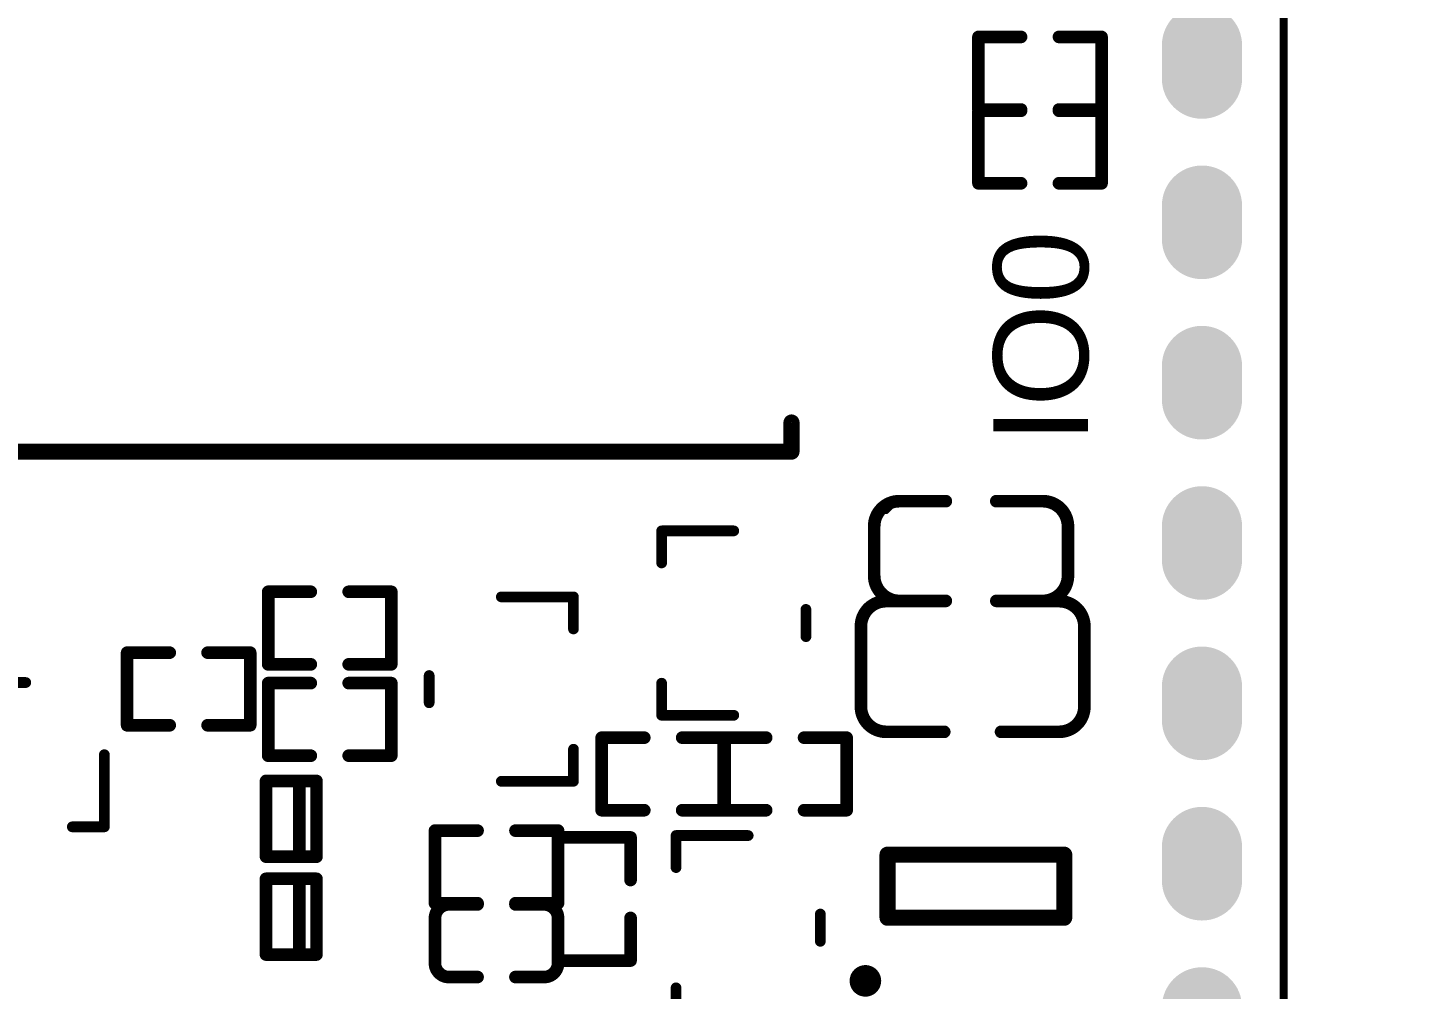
# Model space of a CAD drawing. Header units: millimetres. Extents: x 237 to 337, y 93 to 245.
# Drawn here: x 278.04 to 299.84, y 183.91 to 199.15 of the extents above; entities that cross this region are included whole.
import ezdxf

# ---------------------------------------------------------------- set-up
doc = ezdxf.new("R2010")
doc.units = ezdxf.units.MM
for name, color, linetype in [('KeepOutLayer', 6, 'Continuous'), ('MultiLayer', 9, 'Continuous'), ('PadHoleLayer', 156, 'Continuous'), ('TopOverlay', 2, 'Continuous')]:
    doc.layers.add(name, color=color, linetype=linetype)
doc.styles.add('Arial', font='arial.ttf', dxfattribs={"height": 0.2})
doc.dimstyles.new('ISO-25', dxfattribs={"dimtxt": 3, "dimasz": 3, "dimexe": 1.25, "dimexo": 0.625, "dimtad": 1, "dimtxsty": 'Standard', "dimcen": 2.5, "dimclrd": 3, "dimclre": 3, "dimclrt": 3, "dimadec": 0, "dimazin": 0, "dimtfac": 1, "dimtmove": 0, "dimatfit": 3, "dimfxl": 1, "dimarcsym": 0})

# ---------------------------------------------------------------- blocks, each defined once
blk = doc.blocks.new('16PIN_2_54_8')
at = {"layer": 'MultiLayer'}
h = blk.add_hatch(color=9, dxfattribs=at)
edge = h.paths.add_edge_path()
edge.add_arc((18.045, 0), 0.635, 270, 450)
edge.add_line((18.045, 0.635), (17.515, 0.635))
edge.add_arc((17.515, 0), 0.635, 90, 270)
edge.add_line((17.515, -0.635), (18.045, -0.635))
h = blk.add_hatch(color=9, dxfattribs=at)
edge = h.paths.add_edge_path()
edge.add_arc((20.585, 0), 0.635, 270, 450)
edge.add_line((20.585, 0.635), (20.055, 0.635))
edge.add_arc((20.055, 0), 0.635, 90, 270)
edge.add_line((20.055, -0.635), (20.585, -0.635))
h = blk.add_hatch(color=9, dxfattribs=at)
edge = h.paths.add_edge_path()
edge.add_arc((23.125, 0), 0.635, 270, 450)
edge.add_line((23.125, 0.635), (22.595, 0.635))
edge.add_arc((22.595, 0), 0.635, 90, 270)
edge.add_line((22.595, -0.635), (23.125, -0.635))
h = blk.add_hatch(color=9, dxfattribs=at)
edge = h.paths.add_edge_path()
edge.add_arc((25.665, 0), 0.635, 270, 450)
edge.add_line((25.665, 0.635), (25.135, 0.635))
edge.add_arc((25.135, 0), 0.635, 90, 270)
edge.add_line((25.135, -0.635), (25.665, -0.635))
h = blk.add_hatch(color=9, dxfattribs=at)
edge = h.paths.add_edge_path()
edge.add_arc((28.205, 0), 0.635, 270, 450)
edge.add_line((28.205, 0.635), (27.675, 0.635))
edge.add_arc((27.675, 0), 0.635, 90, 270)
edge.add_line((27.675, -0.635), (28.205, -0.635))
h = blk.add_hatch(color=9, dxfattribs=at)
edge = h.paths.add_edge_path()
edge.add_arc((30.745, 0), 0.635, 270, 450)
edge.add_line((30.745, 0.635), (30.215, 0.635))
edge.add_arc((30.215, 0), 0.635, 90, 270)
edge.add_line((30.215, -0.635), (30.745, -0.635))
h = blk.add_hatch(color=9, dxfattribs=at)
edge = h.paths.add_edge_path()
edge.add_arc((33.285, 0), 0.635, 270, 450)
edge.add_line((33.285, 0.635), (32.755, 0.635))
edge.add_arc((32.755, 0), 0.635, 90, 270)
edge.add_line((32.755, -0.635), (33.285, -0.635))
at = {"layer": 'PadHoleLayer'}
h = blk.add_hatch(color=156, dxfattribs=at)
edge = h.paths.add_edge_path()
edge.add_arc((17.78, 0), 0.45, 0, 360)
h = blk.add_hatch(color=156, dxfattribs=at)
edge = h.paths.add_edge_path()
edge.add_arc((20.32, 0), 0.45, 0, 360)
h = blk.add_hatch(color=156, dxfattribs=at)
edge = h.paths.add_edge_path()
edge.add_arc((22.86, 0), 0.45, 0, 360)
h = blk.add_hatch(color=156, dxfattribs=at)
edge = h.paths.add_edge_path()
edge.add_arc((25.4, 0), 0.45, 0, 360)
h = blk.add_hatch(color=156, dxfattribs=at)
edge = h.paths.add_edge_path()
edge.add_arc((27.94, 0), 0.45, 0, 360)
h = blk.add_hatch(color=156, dxfattribs=at)
edge = h.paths.add_edge_path()
edge.add_arc((30.48, 0), 0.45, 0, 360)
blk = doc.blocks.new('LC_0402_C_68')
at = {"layer": 'TopOverlay', "const_width": 0.2}
for points in [[(-0.975, 0.355, -0.414214), (-0.755, 0.575)], [(0.755, 0.575, -0.414214), (0.975, 0.355)], [(-0.755, -0.575, -0.414214), (-0.975, -0.355)], [(0.975, -0.355, -0.414214), (0.755, -0.575)]]:
    blk.add_lwpolyline(points, format="xyb", dxfattribs=at)
at = {"layer": 'TopOverlay', "const_width": 0.1}
for points in [[(-0.805, 0.575, 1), (-0.705, 0.575, 1)], [(-0.8, 0.575, 1), (-0.7, 0.575, 1)], [(-0.35, 0.575, 1), (-0.25, 0.575, 1)], [(0.25, 0.575, 1), (0.35, 0.575, 1)], [(0.7, 0.575, 1), (0.8, 0.575, 1)], [(0.705, 0.575, 1), (0.805, 0.575, 1)], [(-1.025, 0.355, 1), (-0.925, 0.355, 1)], [(-1.025, 0.355, 1), (-0.925, 0.355, 1)], [(0.925, 0.355, 1), (1.025, 0.355, 1)], [(0.925, 0.355, 1), (1.025, 0.355, 1)], [(-1.025, -0.355, 1), (-0.925, -0.355, 1)], [(-1.025, -0.355, 1), (-0.925, -0.355, 1)], [(0.925, -0.355, 1), (1.025, -0.355, 1)], [(0.925, -0.355, 1), (1.025, -0.355, 1)], [(-0.805, -0.575, 1), (-0.705, -0.575, 1)], [(-0.8, -0.575, 1), (-0.7, -0.575, 1)], [(-0.35, -0.575, 1), (-0.25, -0.575, 1)], [(0.25, -0.575, 1), (0.35, -0.575, 1)], [(0.7, -0.575, 1), (0.8, -0.575, 1)], [(0.705, -0.575, 1), (0.805, -0.575, 1)]]:
    blk.add_lwpolyline(points, format="xyb", close=True, dxfattribs=at)
at = {"layer": 'TopOverlay', "const_width": 0.2}
for points in [[(-0.3, 0.575), (-0.75, 0.575)], [(0.75, 0.575), (0.3, 0.575)], [(-0.975, 0.355), (-0.975, -0.355)], [(0.975, 0.355), (0.975, -0.355)], [(-0.3, -0.575), (-0.75, -0.575)], [(0.75, -0.575), (0.3, -0.575)]]:
    blk.add_lwpolyline(points, dxfattribs=at)
blk = doc.blocks.new('LC_0805_C_75')
at = {"layer": 'TopOverlay', "const_width": 0.2}
for points in [[(-1.77, 0.635, -0.414214), (-1.37, 1.035)], [(1.37, 1.035, -0.414213), (1.77, 0.635)], [(-1.37, -1.035, -0.414213), (-1.77, -0.635)], [(1.77, -0.635, -0.414214), (1.37, -1.035)]]:
    blk.add_lwpolyline(points, format="xyb", dxfattribs=at)
for points in [[(-1.37, 1.035), (-0.45, 1.035)], [(0.45, 1.035), (1.37, 1.035)], [(-1.77, -0.635), (-1.77, 0.635)], [(1.77, -0.635), (1.77, 0.635)], [(-1.37, -1.035), (-0.45, -1.035)], [(0.45, -1.035), (1.37, -1.035)]]:
    blk.add_lwpolyline(points, dxfattribs=at)
at = {"layer": 'TopOverlay', "const_width": 0.1}
for points in [[(-1.42, 1.035, 1), (-1.32, 1.035, 1)], [(-1.42, 1.035, 1), (-1.32, 1.035, 1)], [(-0.5, 1.035, 1), (-0.4, 1.035, 1)], [(0.4, 1.035, 1), (0.5, 1.035, 1)], [(1.32, 1.035, 1), (1.42, 1.035, 1)], [(1.32, 1.035, 1), (1.42, 1.035, 1)], [(-1.82, 0.635, 1), (-1.72, 0.635, 1)], [(-1.82, 0.635, 1), (-1.72, 0.635, 1)], [(1.72, 0.635, 1), (1.82, 0.635, 1)], [(1.72, 0.635, 1), (1.82, 0.635, 1)], [(-1.82, -0.635, 1), (-1.72, -0.635, 1)], [(-1.82, -0.635, 1), (-1.72, -0.635, 1)], [(1.72, -0.635, 1), (1.82, -0.635, 1)], [(1.72, -0.635, 1), (1.82, -0.635, 1)], [(-1.42, -1.035, 1), (-1.32, -1.035, 1)], [(-1.42, -1.035, 1), (-1.32, -1.035, 1)], [(-0.5, -1.035, 1), (-0.4, -1.035, 1)], [(0.4, -1.035, 1), (0.5, -1.035, 1)], [(1.32, -1.035, 1), (1.42, -1.035, 1)], [(1.32, -1.035, 1), (1.42, -1.035, 1)]]:
    blk.add_lwpolyline(points, format="xyb", close=True, dxfattribs=at)
blk = doc.blocks.new('LC_0603_C_76')
at = {"layer": 'TopOverlay', "const_width": 0.2}
for points in [[(-1.535, 0.39, -0.414213), (-1.135, 0.79)], [(1.135, 0.79, -0.414213), (1.535, 0.39)], [(-1.135, -0.79, -0.414213), (-1.535, -0.39)], [(1.535, -0.39, -0.414213), (1.135, -0.79)]]:
    blk.add_lwpolyline(points, format="xyb", dxfattribs=at)
for points in [[(-1.135, 0.79), (-0.4, 0.79)], [(0.4, 0.79), (1.135, 0.79)], [(-1.535, -0.39), (-1.535, 0.39)], [(1.535, -0.39), (1.535, 0.39)], [(-1.135, -0.79), (-0.4, -0.79)], [(0.4, -0.79), (1.135, -0.79)]]:
    blk.add_lwpolyline(points, dxfattribs=at)
at = {"layer": 'TopOverlay', "const_width": 0.1}
for points in [[(-1.185, 0.79, 1), (-1.085, 0.79, 1)], [(-1.185, 0.79, 1), (-1.085, 0.79, 1)], [(-0.45, 0.79, 1), (-0.35, 0.79, 1)], [(0.35, 0.79, 1), (0.45, 0.79, 1)], [(1.085, 0.79, 1), (1.185, 0.79, 1)], [(1.085, 0.79, 1), (1.185, 0.79, 1)], [(-1.585, 0.39, 1), (-1.485, 0.39, 1)], [(-1.585, 0.39, 1), (-1.485, 0.39, 1)], [(1.485, 0.39, 1), (1.585, 0.39, 1)], [(1.485, 0.39, 1), (1.585, 0.39, 1)], [(-1.585, -0.39, 1), (-1.485, -0.39, 1)], [(-1.585, -0.39, 1), (-1.485, -0.39, 1)], [(1.485, -0.39, 1), (1.585, -0.39, 1)], [(1.485, -0.39, 1), (1.585, -0.39, 1)], [(-1.185, -0.79, 1), (-1.085, -0.79, 1)], [(-1.185, -0.79, 1), (-1.085, -0.79, 1)], [(-0.45, -0.79, 1), (-0.35, -0.79, 1)], [(0.35, -0.79, 1), (0.45, -0.79, 1)], [(1.085, -0.79, 1), (1.185, -0.79, 1)], [(1.085, -0.79, 1), (1.185, -0.79, 1)]]:
    blk.add_lwpolyline(points, format="xyb", close=True, dxfattribs=at)
blk = doc.blocks.new('LC_SOD_323_91')
at = {"layer": 'TopOverlay', "const_width": 0.2}
for points in [[(0.4, 0.6), (-0.4, 0.6)], [(-0.4, -0.6), (-0.4, 0.6)], [(-0.13, 0.6), (-0.13, -0.6)], [(0.4, -0.6), (0.4, 0.6)], [(0.4, -0.6), (-0.4, -0.6)]]:
    blk.add_lwpolyline(points, dxfattribs=at)
at = {"layer": 'TopOverlay', "const_width": 0.1}
for points in [[(-0.45, 0.6, 1), (-0.35, 0.6, 1)], [(-0.45, 0.6, 1), (-0.35, 0.6, 1)], [(-0.18, 0.6, 1), (-0.08, 0.6, 1)], [(0.35, 0.6, 1), (0.45, 0.6, 1)], [(0.35, 0.6, 1), (0.45, 0.6, 1)], [(-0.45, -0.6, 1), (-0.35, -0.6, 1)], [(-0.45, -0.6, 1), (-0.35, -0.6, 1)], [(-0.18, -0.6, 1), (-0.08, -0.6, 1)], [(0.35, -0.6, 1), (0.45, -0.6, 1)], [(0.35, -0.6, 1), (0.45, -0.6, 1)]]:
    blk.add_lwpolyline(points, format="xyb", close=True, dxfattribs=at)
blk = doc.blocks.new('LC_SOD_323_92')
at = {"layer": 'TopOverlay', "const_width": 0.2}
for points in [[(0.4, 0.6), (-0.4, 0.6)], [(-0.4, -0.6), (-0.4, 0.6)], [(-0.13, 0.6), (-0.13, -0.6)], [(0.4, -0.6), (0.4, 0.6)], [(0.4, -0.6), (-0.4, -0.6)]]:
    blk.add_lwpolyline(points, dxfattribs=at)
at = {"layer": 'TopOverlay', "const_width": 0.1}
for points in [[(-0.45, 0.6, 1), (-0.35, 0.6, 1)], [(-0.45, 0.6, 1), (-0.35, 0.6, 1)], [(-0.18, 0.6, 1), (-0.08, 0.6, 1)], [(0.35, 0.6, 1), (0.45, 0.6, 1)], [(0.35, 0.6, 1), (0.45, 0.6, 1)], [(-0.45, -0.6, 1), (-0.35, -0.6, 1)], [(-0.45, -0.6, 1), (-0.35, -0.6, 1)], [(-0.18, -0.6, 1), (-0.08, -0.6, 1)], [(0.35, -0.6, 1), (0.45, -0.6, 1)], [(0.35, -0.6, 1), (0.45, -0.6, 1)]]:
    blk.add_lwpolyline(points, format="xyb", close=True, dxfattribs=at)
blk = doc.blocks.new('LC_0402_R_113')
at = {"layer": 'TopOverlay', "const_width": 0.2}
for points in [[(-0.975, -0.575), (-0.975, 0.575)], [(-0.975, 0.575), (-0.3, 0.575)], [(0.3, 0.575), (0.975, 0.575)], [(0.975, -0.575), (0.975, 0.575)], [(-0.975, -0.575), (-0.3, -0.575)], [(0.3, -0.575), (0.975, -0.575)]]:
    blk.add_lwpolyline(points, dxfattribs=at)
at = {"layer": 'TopOverlay', "const_width": 0.1}
for points in [[(-1.025, 0.575, 1), (-0.925, 0.575, 1)], [(-1.025, 0.575, 1), (-0.925, 0.575, 1)], [(-0.35, 0.575, 1), (-0.25, 0.575, 1)], [(0.25, 0.575, 1), (0.35, 0.575, 1)], [(0.925, 0.575, 1), (1.025, 0.575, 1)], [(0.925, 0.575, 1), (1.025, 0.575, 1)], [(-1.025, -0.575, 1), (-0.925, -0.575, 1)], [(-1.025, -0.575, 1), (-0.925, -0.575, 1)], [(-0.35, -0.575, 1), (-0.25, -0.575, 1)], [(0.25, -0.575, 1), (0.35, -0.575, 1)], [(0.925, -0.575, 1), (1.025, -0.575, 1)], [(0.925, -0.575, 1), (1.025, -0.575, 1)]]:
    blk.add_lwpolyline(points, format="xyb", close=True, dxfattribs=at)
blk = doc.blocks.new('SOT_23___GDS_121')
at = {"layer": 'TopOverlay', "const_width": 0.17}
for points in [[(-0.95, 1.143), (-1.458, 1.143)], [(-1.458, 1.143), (-1.458, 0)], [(1.463, 1.143), (0.955, 1.143)], [(1.463, 1.143), (1.463, 0)], [(0.218, -1.143), (-0.213, -1.143)]]:
    blk.add_lwpolyline(points, dxfattribs=at)
at = {"layer": 'TopOverlay', "const_width": 0.085}
for points in [[(-1.501, 1.143, 1), (-1.416, 1.143, 1)], [(-1.501, 1.143, 1), (-1.416, 1.143, 1)], [(-0.993, 1.143, 1), (-0.908, 1.143, 1)], [(0.912, 1.143, 1), (0.997, 1.143, 1)], [(1.42, 1.143, 1), (1.505, 1.143, 1)], [(1.42, 1.143, 1), (1.505, 1.143, 1)], [(-1.501, 0, 1), (-1.416, 0, 1)], [(1.42, 0, 1), (1.505, 0, 1)], [(-0.256, -1.143, 1), (-0.171, -1.143, 1)], [(0.176, -1.143, 1), (0.261, -1.143, 1)]]:
    blk.add_lwpolyline(points, format="xyb", close=True, dxfattribs=at)
blk = doc.blocks.new('SOT_23___BCE_122')
at = {"layer": 'TopOverlay', "const_width": 0.17}
for points in [[(-0.95, 1.143), (-1.458, 1.143)], [(-1.458, 0), (-1.458, 1.143)], [(1.463, 1.143), (0.955, 1.143)], [(1.463, 0), (1.463, 1.143)], [(0.218, -1.143), (-0.213, -1.143)]]:
    blk.add_lwpolyline(points, dxfattribs=at)
at = {"layer": 'TopOverlay', "const_width": 0.085}
for points in [[(-1.501, 1.143, 1), (-1.416, 1.143, 1)], [(-1.501, 1.143, 1), (-1.416, 1.143, 1)], [(-0.993, 1.143, 1), (-0.908, 1.143, 1)], [(0.912, 1.143, 1), (0.997, 1.143, 1)], [(1.42, 1.143, 1), (1.505, 1.143, 1)], [(1.42, 1.143, 1), (1.505, 1.143, 1)], [(-1.501, 0, 1), (-1.416, 0, 1)], [(1.42, 0, 1), (1.505, 0, 1)], [(-0.256, -1.143, 1), (-0.171, -1.143, 1)], [(0.176, -1.143, 1), (0.261, -1.143, 1)]]:
    blk.add_lwpolyline(points, format="xyb", close=True, dxfattribs=at)
blk = doc.blocks.new('SOT_23___GDS_123')
at = {"layer": 'TopOverlay', "const_width": 0.17}
for points in [[(-1.458, 1.143), (-0.95, 1.143)], [(-1.458, 1.143), (-1.458, 0)], [(0.955, 1.143), (1.463, 1.143)], [(1.463, 1.143), (1.463, 0)], [(-0.213, -1.143), (0.218, -1.143)]]:
    blk.add_lwpolyline(points, dxfattribs=at)
at = {"layer": 'TopOverlay', "const_width": 0.085}
for points in [[(-1.501, 1.143, 1), (-1.416, 1.143, 1)], [(-1.501, 1.143, 1), (-1.416, 1.143, 1)], [(-0.993, 1.143, 1), (-0.908, 1.143, 1)], [(0.912, 1.143, 1), (0.997, 1.143, 1)], [(1.42, 1.143, 1), (1.505, 1.143, 1)], [(1.42, 1.143, 1), (1.505, 1.143, 1)], [(-1.501, 0, 1), (-1.416, 0, 1)], [(1.42, 0, 1), (1.505, 0, 1)], [(-0.256, -1.143, 1), (-0.171, -1.143, 1)], [(0.176, -1.143, 1), (0.261, -1.143, 1)]]:
    blk.add_lwpolyline(points, format="xyb", close=True, dxfattribs=at)
blk = doc.blocks.new('SOT_23___GDS_126')
at = {"layer": 'TopOverlay', "const_width": 0.17}
for points in [[(-1.458, 1.143), (-0.95, 1.143)], [(-1.458, 1.143), (-1.458, 0)], [(0.955, 1.143), (1.463, 1.143)], [(1.463, 1.143), (1.463, 0)], [(-0.213, -1.143), (0.218, -1.143)]]:
    blk.add_lwpolyline(points, dxfattribs=at)
at = {"layer": 'TopOverlay', "const_width": 0.085}
for points in [[(-1.501, 1.143, 1), (-1.416, 1.143, 1)], [(-1.501, 1.143, 1), (-1.416, 1.143, 1)], [(-0.993, 1.143, 1), (-0.908, 1.143, 1)], [(0.912, 1.143, 1), (0.997, 1.143, 1)], [(1.42, 1.143, 1), (1.505, 1.143, 1)], [(1.42, 1.143, 1), (1.505, 1.143, 1)], [(-1.501, 0, 1), (-1.416, 0, 1)], [(1.42, 0, 1), (1.505, 0, 1)], [(-0.256, -1.143, 1), (-0.171, -1.143, 1)], [(0.176, -1.143, 1), (0.261, -1.143, 1)]]:
    blk.add_lwpolyline(points, format="xyb", close=True, dxfattribs=at)
blk = doc.blocks.new('LC_0402_R_127')
at = {"layer": 'TopOverlay', "const_width": 0.2}
for points in [[(-0.975, -0.575), (-0.975, 0.575)], [(-0.975, 0.575), (-0.3, 0.575)], [(0.3, 0.575), (0.975, 0.575)], [(0.975, -0.575), (0.975, 0.575)], [(-0.975, -0.575), (-0.3, -0.575)], [(0.3, -0.575), (0.975, -0.575)]]:
    blk.add_lwpolyline(points, dxfattribs=at)
at = {"layer": 'TopOverlay', "const_width": 0.1}
for points in [[(-1.025, 0.575, 1), (-0.925, 0.575, 1)], [(-1.025, 0.575, 1), (-0.925, 0.575, 1)], [(-0.35, 0.575, 1), (-0.25, 0.575, 1)], [(0.25, 0.575, 1), (0.35, 0.575, 1)], [(0.925, 0.575, 1), (1.025, 0.575, 1)], [(0.925, 0.575, 1), (1.025, 0.575, 1)], [(-1.025, -0.575, 1), (-0.925, -0.575, 1)], [(-1.025, -0.575, 1), (-0.925, -0.575, 1)], [(-0.35, -0.575, 1), (-0.25, -0.575, 1)], [(0.25, -0.575, 1), (0.35, -0.575, 1)], [(0.925, -0.575, 1), (1.025, -0.575, 1)], [(0.925, -0.575, 1), (1.025, -0.575, 1)]]:
    blk.add_lwpolyline(points, format="xyb", close=True, dxfattribs=at)
blk = doc.blocks.new('LC_0402_R_129')
at = {"layer": 'TopOverlay', "const_width": 0.2}
for points in [[(-0.975, -0.575), (-0.975, 0.575)], [(-0.975, 0.575), (-0.3, 0.575)], [(0.3, 0.575), (0.975, 0.575)], [(0.975, -0.575), (0.975, 0.575)], [(-0.975, -0.575), (-0.3, -0.575)], [(0.3, -0.575), (0.975, -0.575)]]:
    blk.add_lwpolyline(points, dxfattribs=at)
at = {"layer": 'TopOverlay', "const_width": 0.1}
for points in [[(-1.025, 0.575, 1), (-0.925, 0.575, 1)], [(-1.025, 0.575, 1), (-0.925, 0.575, 1)], [(-0.35, 0.575, 1), (-0.25, 0.575, 1)], [(0.25, 0.575, 1), (0.35, 0.575, 1)], [(0.925, 0.575, 1), (1.025, 0.575, 1)], [(0.925, 0.575, 1), (1.025, 0.575, 1)], [(-1.025, -0.575, 1), (-0.925, -0.575, 1)], [(-1.025, -0.575, 1), (-0.925, -0.575, 1)], [(-0.35, -0.575, 1), (-0.25, -0.575, 1)], [(0.25, -0.575, 1), (0.35, -0.575, 1)], [(0.925, -0.575, 1), (1.025, -0.575, 1)], [(0.925, -0.575, 1), (1.025, -0.575, 1)]]:
    blk.add_lwpolyline(points, format="xyb", close=True, dxfattribs=at)
blk = doc.blocks.new('LC_0402_R_132')
at = {"layer": 'TopOverlay', "const_width": 0.2}
for points in [[(-0.975, 0.575), (-0.975, -0.575)], [(-0.975, 0.575), (-0.3, 0.575)], [(0.3, 0.575), (0.975, 0.575)], [(0.975, 0.575), (0.975, -0.575)], [(-0.975, -0.575), (-0.3, -0.575)], [(0.3, -0.575), (0.975, -0.575)]]:
    blk.add_lwpolyline(points, dxfattribs=at)
at = {"layer": 'TopOverlay', "const_width": 0.1}
for points in [[(-1.025, 0.575, 1), (-0.925, 0.575, 1)], [(-1.025, 0.575, 1), (-0.925, 0.575, 1)], [(-0.35, 0.575, 1), (-0.25, 0.575, 1)], [(0.25, 0.575, 1), (0.35, 0.575, 1)], [(0.925, 0.575, 1), (1.025, 0.575, 1)], [(0.925, 0.575, 1), (1.025, 0.575, 1)], [(-1.025, -0.575, 1), (-0.925, -0.575, 1)], [(-1.025, -0.575, 1), (-0.925, -0.575, 1)], [(-0.35, -0.575, 1), (-0.25, -0.575, 1)], [(0.25, -0.575, 1), (0.35, -0.575, 1)], [(0.925, -0.575, 1), (1.025, -0.575, 1)], [(0.925, -0.575, 1), (1.025, -0.575, 1)]]:
    blk.add_lwpolyline(points, format="xyb", close=True, dxfattribs=at)
blk = doc.blocks.new('LC_0402_R_134')
at = {"layer": 'TopOverlay', "const_width": 0.2}
for points in [[(-0.975, 0.575), (-0.975, -0.575)], [(-0.3, 0.575), (-0.975, 0.575)], [(0.975, 0.575), (0.3, 0.575)], [(0.975, 0.575), (0.975, -0.575)], [(-0.3, -0.575), (-0.975, -0.575)], [(0.975, -0.575), (0.3, -0.575)]]:
    blk.add_lwpolyline(points, dxfattribs=at)
at = {"layer": 'TopOverlay', "const_width": 0.1}
for points in [[(-1.025, 0.575, 1), (-0.925, 0.575, 1)], [(-1.025, 0.575, 1), (-0.925, 0.575, 1)], [(-0.35, 0.575, 1), (-0.25, 0.575, 1)], [(0.25, 0.575, 1), (0.35, 0.575, 1)], [(0.925, 0.575, 1), (1.025, 0.575, 1)], [(0.925, 0.575, 1), (1.025, 0.575, 1)], [(-1.025, -0.575, 1), (-0.925, -0.575, 1)], [(-1.025, -0.575, 1), (-0.925, -0.575, 1)], [(-0.35, -0.575, 1), (-0.25, -0.575, 1)], [(0.25, -0.575, 1), (0.35, -0.575, 1)], [(0.925, -0.575, 1), (1.025, -0.575, 1)], [(0.925, -0.575, 1), (1.025, -0.575, 1)]]:
    blk.add_lwpolyline(points, format="xyb", close=True, dxfattribs=at)
blk = doc.blocks.new('LC_0402_R_135')
at = {"layer": 'TopOverlay', "const_width": 0.2}
for points in [[(-0.975, -0.575), (-0.975, 0.575)], [(-0.975, 0.575), (-0.3, 0.575)], [(0.3, 0.575), (0.975, 0.575)], [(0.975, -0.575), (0.975, 0.575)], [(-0.975, -0.575), (-0.3, -0.575)], [(0.3, -0.575), (0.975, -0.575)]]:
    blk.add_lwpolyline(points, dxfattribs=at)
at = {"layer": 'TopOverlay', "const_width": 0.1}
for points in [[(-1.025, 0.575, 1), (-0.925, 0.575, 1)], [(-1.025, 0.575, 1), (-0.925, 0.575, 1)], [(-0.35, 0.575, 1), (-0.25, 0.575, 1)], [(0.25, 0.575, 1), (0.35, 0.575, 1)], [(0.925, 0.575, 1), (1.025, 0.575, 1)], [(0.925, 0.575, 1), (1.025, 0.575, 1)], [(-1.025, -0.575, 1), (-0.925, -0.575, 1)], [(-1.025, -0.575, 1), (-0.925, -0.575, 1)], [(-0.35, -0.575, 1), (-0.25, -0.575, 1)], [(0.25, -0.575, 1), (0.35, -0.575, 1)], [(0.925, -0.575, 1), (1.025, -0.575, 1)], [(0.925, -0.575, 1), (1.025, -0.575, 1)]]:
    blk.add_lwpolyline(points, format="xyb", close=True, dxfattribs=at)
blk = doc.blocks.new('LC_0402_R_136')
at = {"layer": 'TopOverlay', "const_width": 0.2}
for points in [[(-0.975, -0.575), (-0.975, 0.575)], [(-0.975, 0.575), (-0.3, 0.575)], [(0.3, 0.575), (0.975, 0.575)], [(0.975, -0.575), (0.975, 0.575)], [(-0.975, -0.575), (-0.3, -0.575)], [(0.3, -0.575), (0.975, -0.575)]]:
    blk.add_lwpolyline(points, dxfattribs=at)
at = {"layer": 'TopOverlay', "const_width": 0.1}
for points in [[(-1.025, 0.575, 1), (-0.925, 0.575, 1)], [(-1.025, 0.575, 1), (-0.925, 0.575, 1)], [(-0.35, 0.575, 1), (-0.25, 0.575, 1)], [(0.25, 0.575, 1), (0.35, 0.575, 1)], [(0.925, 0.575, 1), (1.025, 0.575, 1)], [(0.925, 0.575, 1), (1.025, 0.575, 1)], [(-1.025, -0.575, 1), (-0.925, -0.575, 1)], [(-1.025, -0.575, 1), (-0.925, -0.575, 1)], [(-0.35, -0.575, 1), (-0.25, -0.575, 1)], [(0.25, -0.575, 1), (0.35, -0.575, 1)], [(0.925, -0.575, 1), (1.025, -0.575, 1)], [(0.925, -0.575, 1), (1.025, -0.575, 1)]]:
    blk.add_lwpolyline(points, format="xyb", close=True, dxfattribs=at)
blk = doc.blocks.new('LC_0402_R_137')
at = {"layer": 'TopOverlay', "const_width": 0.2}
for points in [[(-0.975, -0.575), (-0.975, 0.575)], [(-0.975, 0.575), (-0.3, 0.575)], [(0.3, 0.575), (0.975, 0.575)], [(0.975, -0.575), (0.975, 0.575)], [(-0.975, -0.575), (-0.3, -0.575)], [(0.3, -0.575), (0.975, -0.575)]]:
    blk.add_lwpolyline(points, dxfattribs=at)
at = {"layer": 'TopOverlay', "const_width": 0.1}
for points in [[(-1.025, 0.575, 1), (-0.925, 0.575, 1)], [(-1.025, 0.575, 1), (-0.925, 0.575, 1)], [(-0.35, 0.575, 1), (-0.25, 0.575, 1)], [(0.25, 0.575, 1), (0.35, 0.575, 1)], [(0.925, 0.575, 1), (1.025, 0.575, 1)], [(0.925, 0.575, 1), (1.025, 0.575, 1)], [(-1.025, -0.575, 1), (-0.925, -0.575, 1)], [(-1.025, -0.575, 1), (-0.925, -0.575, 1)], [(-0.35, -0.575, 1), (-0.25, -0.575, 1)], [(0.25, -0.575, 1), (0.35, -0.575, 1)], [(0.925, -0.575, 1), (1.025, -0.575, 1)], [(0.925, -0.575, 1), (1.025, -0.575, 1)]]:
    blk.add_lwpolyline(points, format="xyb", close=True, dxfattribs=at)
blk = doc.blocks.new('LC_0402_R_138')
at = {"layer": 'TopOverlay', "const_width": 0.2}
for points in [[(-0.975, -0.575), (-0.975, 0.575)], [(-0.975, 0.575), (-0.3, 0.575)], [(0.3, 0.575), (0.975, 0.575)], [(0.975, -0.575), (0.975, 0.575)], [(-0.975, -0.575), (-0.3, -0.575)], [(0.3, -0.575), (0.975, -0.575)]]:
    blk.add_lwpolyline(points, dxfattribs=at)
at = {"layer": 'TopOverlay', "const_width": 0.1}
for points in [[(-1.025, 0.575, 1), (-0.925, 0.575, 1)], [(-1.025, 0.575, 1), (-0.925, 0.575, 1)], [(-0.35, 0.575, 1), (-0.25, 0.575, 1)], [(0.25, 0.575, 1), (0.35, 0.575, 1)], [(0.925, 0.575, 1), (1.025, 0.575, 1)], [(0.925, 0.575, 1), (1.025, 0.575, 1)], [(-1.025, -0.575, 1), (-0.925, -0.575, 1)], [(-1.025, -0.575, 1), (-0.925, -0.575, 1)], [(-0.35, -0.575, 1), (-0.25, -0.575, 1)], [(0.25, -0.575, 1), (0.35, -0.575, 1)], [(0.925, -0.575, 1), (1.025, -0.575, 1)], [(0.925, -0.575, 1), (1.025, -0.575, 1)]]:
    blk.add_lwpolyline(points, format="xyb", close=True, dxfattribs=at)
blk = doc.blocks.new('LC_SOT_23_5_193')
at = {"layer": 'TopOverlay', "const_width": 0.254}
for points in [[(-0.5, -1.4), (-0.5, 1.4)], [(0.5, 1.4), (-0.5, 1.4)], [(0.5, -1.4), (0.5, 1.4)], [(0.5, -1.4), (-0.5, -1.4)]]:
    blk.add_lwpolyline(points, dxfattribs=at)
at = {"layer": 'TopOverlay'}
for points, const_width in [([(-0.563, 1.4, 1), (-0.436, 1.4, 1)], 0.127), ([(-0.563, 1.4, 1), (-0.436, 1.4, 1)], 0.127), ([(0.437, 1.4, 1), (0.564, 1.4, 1)], 0.127), ([(0.437, 1.4, 1), (0.564, 1.4, 1)], 0.127), ([(-0.563, -1.4, 1), (-0.436, -1.4, 1)], 0.127), ([(-0.563, -1.4, 1), (-0.436, -1.4, 1)], 0.127), ([(0.437, -1.4, 1), (0.564, -1.4, 1)], 0.127), ([(0.437, -1.4, 1), (0.564, -1.4, 1)], 0.127), ([(1.625, -1.75, 1), (1.375, -1.75, 1)], 0.25), ([(1.313, -1.75, 1), (1.438, -1.75, 1)], 0.125), ([(1.563, -1.75, 1), (1.688, -1.75, 1)], 0.125)]:
    blk.add_lwpolyline(points, format="xyb", close=True, dxfattribs=dict(at, const_width=const_width))
blk = doc.blocks.new('WIFIM_SMD_39P_199')
at = {"layer": 'TopOverlay', "const_width": 0.254}
for points in [[(9.017, -12.573), (9.017, -12.111)], [(-9.017, -12.573), (9.017, -12.573)]]:
    blk.add_lwpolyline(points, dxfattribs=at)
at = {"layer": 'TopOverlay', "const_width": 0.127}
for points in [[(8.953, -12.111, 1), (9.081, -12.111, 1)], [(8.953, -12.573, 1), (9.081, -12.573, 1)], [(8.953, -12.573, 1), (9.081, -12.573, 1)]]:
    blk.add_lwpolyline(points, format="xyb", close=True, dxfattribs=at)
blk = doc.blocks.new('*D225')
at = {"color": 3, "lineweight": -2}
for p, q in [((315.26, 183.823), (315.26, 197.573)), ((297.272, 180.823), (316.51, 180.823)), ((315.26, 178.283), (315.26, 180.823)), ((297.272, 178.283), (316.51, 178.283)), ((315.26, 175.283), (315.26, 172.283))]:
    blk.add_line(p, q, dxfattribs=at)
at = {"color": 3}
for points in [[(314.76, 183.823), (315.76, 183.823), (315.26, 180.823)], [(314.76, 175.283), (315.76, 175.283), (315.26, 178.283)]]:
    blk.add_solid(points, dxfattribs=at)
at = {"layer": 'Defpoints', "color": 0}
for p in [(296.647, 180.823), (315.26, 180.823), (296.647, 178.283)]:
    blk.add_point(p, dxfattribs=at)
at = {"color": 3, "insert": (312.885, 192.198), "char_height": 3, "attachment_point": 5, "rotation": 90}
blk.add_mtext('2,54', dxfattribs=at)
blk = doc.blocks.new('*D226')
at = {"color": 3, "lineweight": -2}
for p, q in [((297.272, 216.383), (336.515, 216.383)), ((335.265, 213.383), (335.265, 181.283)), ((297.272, 178.283), (336.515, 178.283))]:
    blk.add_line(p, q, dxfattribs=at)
at = {"color": 3}
for points in [[(334.765, 213.383), (335.765, 213.383), (335.265, 216.383)], [(334.765, 181.283), (335.765, 181.283), (335.265, 178.283)]]:
    blk.add_solid(points, dxfattribs=at)
at = {"layer": 'Defpoints', "color": 0}
for p in [(296.647, 216.383), (296.647, 178.283), (335.265, 178.283)]:
    blk.add_point(p, dxfattribs=at)
at = {"color": 3, "insert": (332.89, 197.333), "char_height": 3, "attachment_point": 5, "rotation": 90}
blk.add_mtext('38,1', dxfattribs=at)
blk = doc.blocks.new('*D235')
at = {"color": 3, "lineweight": -2}
for p, q in [((295.824, 220.976), (326, 220.983)), ((324.751, 217.982), (324.775, 118.425)), ((295.849, 115.418), (326.026, 115.425))]:
    blk.add_line(p, q, dxfattribs=at)
at = {"color": 3}
for points in [[(325.251, 217.983), (324.251, 217.982), (324.75, 220.982)], [(325.275, 118.425), (324.275, 118.425), (324.776, 115.425)]]:
    blk.add_solid(points, dxfattribs=at)
at = {"layer": 'Defpoints', "color": 0}
for p in [(295.199, 220.975), (295.224, 115.418), (324.776, 115.425)]:
    blk.add_point(p, dxfattribs=at)
at = {"color": 3, "insert": (327.138, 168.204), "char_height": 3, "attachment_point": 5, "rotation": 270.0138}
blk.add_mtext('105,56', dxfattribs=at)

msp = doc.modelspace()

# ---------------------------------------------------------------- linework, layer by layer
at = {"layer": 'KeepOutLayer', "const_width": 0.127}
msp.add_lwpolyline([(297.942, 115.108), (297.942, 221.599)], dxfattribs=at)
at = {"layer": 'TopOverlay', "const_width": 0.1}
msp.add_lwpolyline([(291.643, 191.491), (291.719, 191.567)], dxfattribs=at)
at = {"layer": 'TopOverlay', "const_width": 0.05}
for points in [[(291.694, 191.567, 1), (291.744, 191.567, 1)], [(291.618, 191.491, 1), (291.668, 191.491, 1)]]:
    msp.add_lwpolyline(points, format="xyb", close=True, dxfattribs=at)

# ---------------------------------------------------------------- block references
for name, p in [('WIFIM_SMD_39P_199', (281.127, 205.003)), ('LC_0402_R_129', (294.081, 198.425)), ('LC_0402_R_127', (294.081, 197.256)), ('LC_0603_C_76', (292.989, 190.856)), ('LC_0402_R_135', (282.829, 189.636)), ('LC_0805_C_75', (293.014, 189.027)), ('LC_0402_R_113', (280.594, 188.671)), ('LC_0402_R_137', (282.829, 188.189)), ('LC_0402_R_136', (288.112, 187.325)), ('LC_0402_R_138', (290.043, 187.325))]:
    msp.add_blockref(name, p)
for name, p, rotation in [('16PIN_2_54_8', (296.647, 216.383), 270), ('SOT_23___GDS_126', (289.23, 189.713), 90), ('SOT_23___BCE_122', (285.547, 188.671), 270), ('SOT_23___GDS_121', (277.8, 187.63), 180), ('LC_SOD_323_91', (282.219, 186.614), 180), ('LC_0402_R_134', (285.471, 185.852), 180), ('LC_0402_R_132', (287.02, 185.344), 90), ('SOT_23___GDS_123', (289.458, 184.887), 90), ('LC_SOT_23_5_193', (293.065, 185.547), 270), ('LC_SOD_323_92', (282.219, 185.064), 180), ('LC_0402_C_68', (285.471, 184.683), 180)]:
    msp.add_blockref(name, p, dxfattribs=dict(rotation=rotation))

# ---------------------------------------------------------------- texts
at = {"layer": 'TopOverlay', "style": 'Arial'}
msp.add_text('IO0', height=1.5, rotation=90, dxfattribs=at).set_placement((294.843, 192.557))

# ---------------------------------------------------------------- dimensions: what is measured, and where the dimension line sits
dim = msp.add_aligned_dim(p1=(295.199, 220.975), p2=(295.224, 115.418), distance=29.552, dimstyle='ISO-25')
dim.commit()
dim.dimension.update_dxf_attribs({"geometry": '*D235', "text_midpoint": (327.138, 168.204)})
for base, p1, p2, picture, middle in [((335.265, 178.283), (296.647, 216.383), (296.647, 178.283), '*D226', (332.89, 197.333)), ((315.26, 180.823), (296.647, 178.283), (296.647, 180.823), '*D225', (312.885, 192.198))]:
    dim = msp.add_linear_dim(base=base, p1=p1, p2=p2, angle=90, dimstyle='ISO-25')
    dim.commit()
    dim.dimension.update_dxf_attribs({"geometry": picture, "text_midpoint": middle})

doc.saveas('drawing.dxf')
